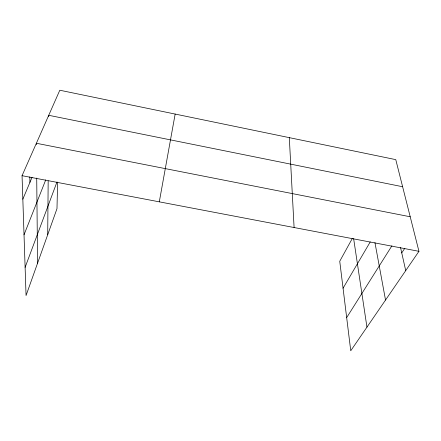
<?xml version="1.0" encoding="UTF-8"?>
<svg xmlns="http://www.w3.org/2000/svg" width="441" height="441" viewBox="0 0 441 441"><rect width="100%" height="100%" fill="white"/><g stroke="black" fill="none" stroke-linecap="round" stroke-linejoin="round"><path stroke-width="0.66" d="M47.711 234.706L48.168 180.926M48.714 116.656L48.725 115.299L402.622 186.736M57.611 182.144L56.983 208.665L26.058 295.542L22.05 175.689L59.8 90.234L395.77 159.636L418.95 251.32L350.749 350.766L339.741 261.259L352.337 238.41M159.295 201.84L175.16 114.059M25.115 267.356L56.95 182.056M24.023 234.81L45.737 179.878M22.833 199.183L32.061 177.326M343.054 288.227L370.236 241.916M346.67 317.614L391.928 245.791M401.751 252.914L404.739 248.355M22.05 175.689L418.95 251.32M410.218 216.774L36.371 143.27L36.383 144.642M400.549 247.555L405.726 270.609M374.944 242.622L385.533 300.051M353.632 238.603L366.951 327.145M289.302 137.642L294.092 227.528M29.806 176.885L29.922 182.392M36.719 178.07L37.562 263.211"/></g></svg>
